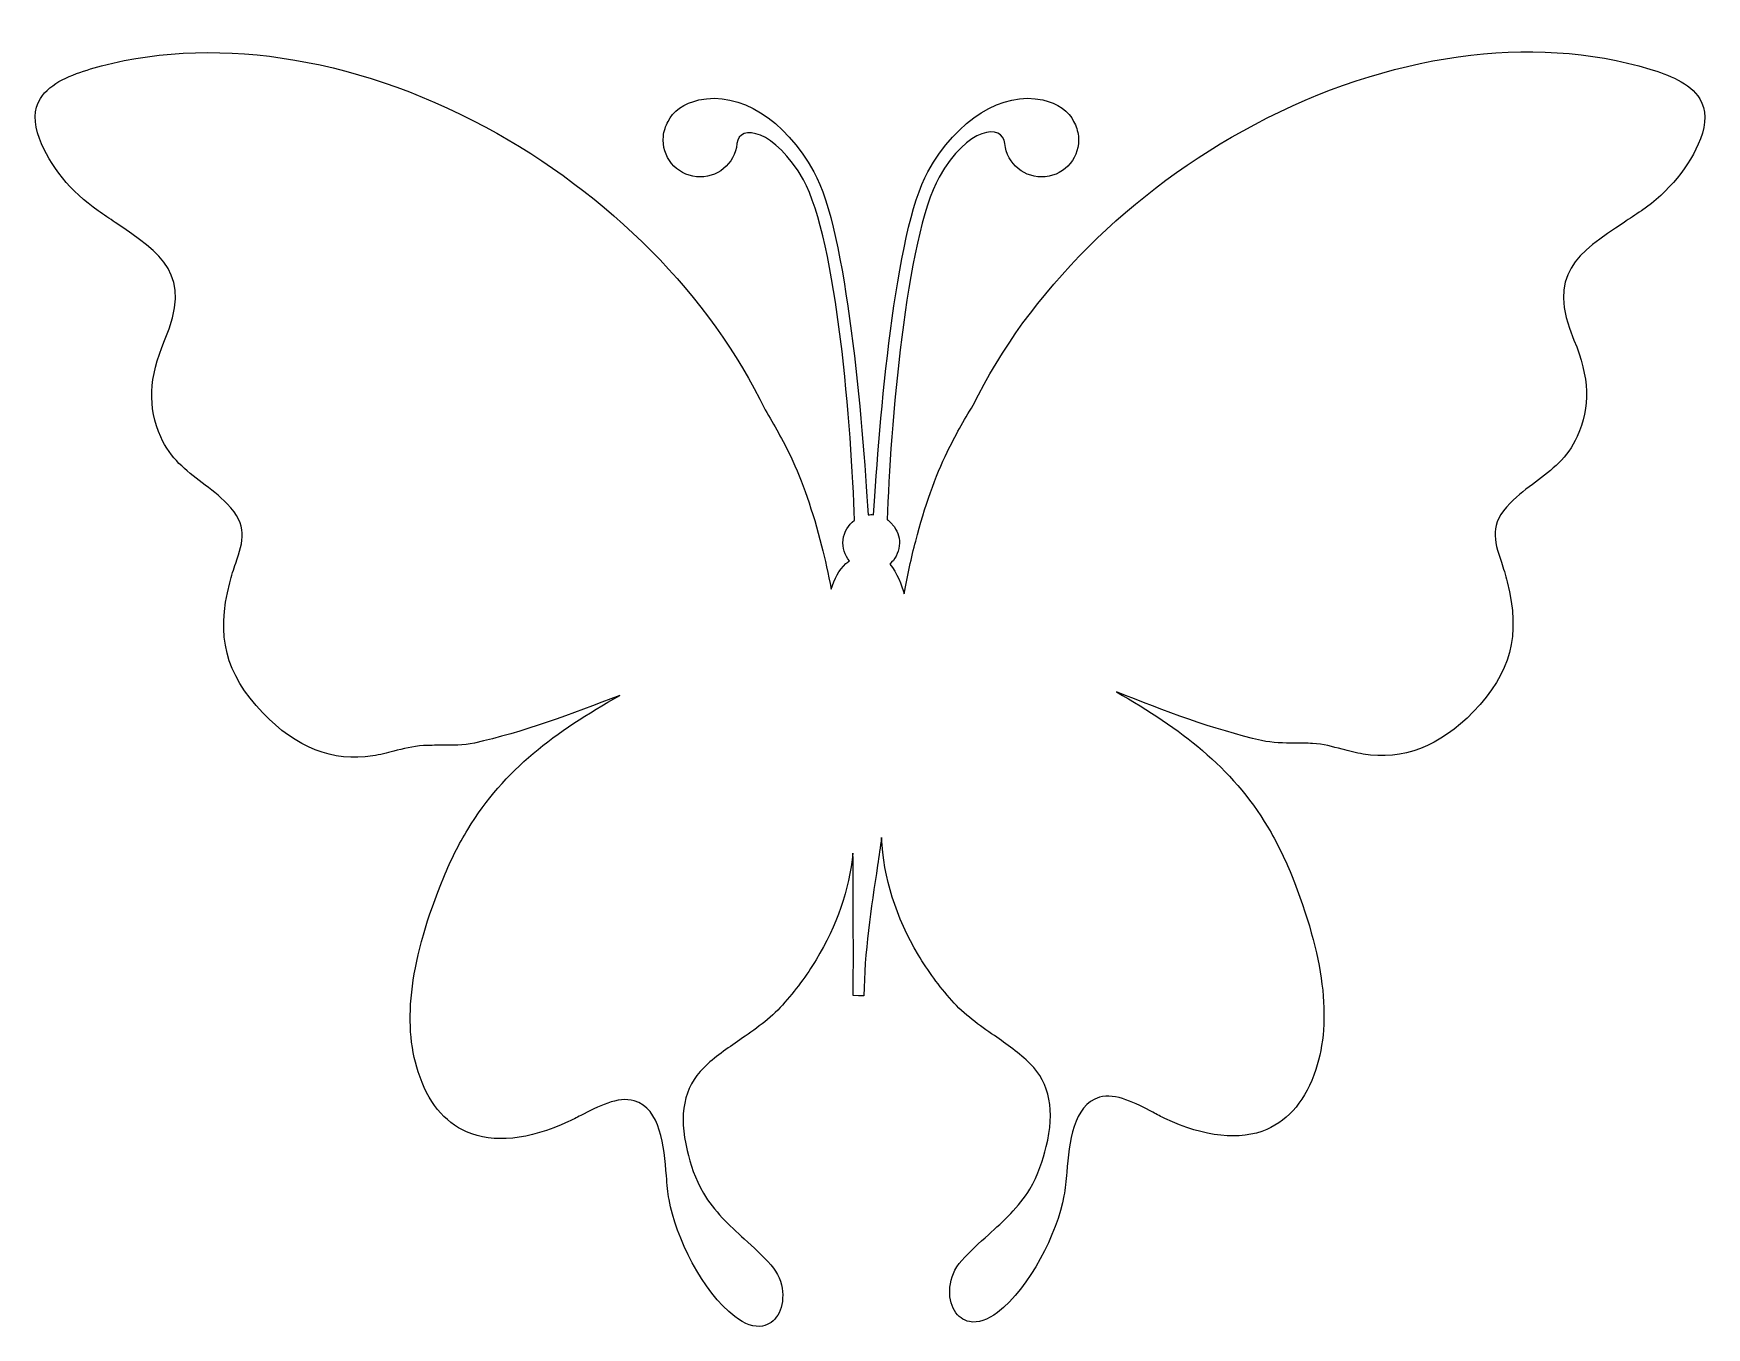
# Model space of a CAD drawing. Header units: centimetres. Extents: x -13.7 to 13.7, y -10.5 to 10.8.
import ezdxf

# ---------------------------------------------------------------- set-up
doc = ezdxf.new("R2010")
doc.units = ezdxf.units.CM
doc.header["$MEASUREMENT"] = 0
doc.layers.add('Layer 1', color=7, linetype='Continuous')

msp = doc.modelspace()

# ---------------------------------------------------------------- linework, layer by layer
at = {"layer": 'Layer 1'}
msp.add_open_spline([(7.31844, -6.27163), (7.58702, -5.45727), (7.45618, -4.41153), (6.91815, -3.0711), (6.91815, -3.0711), (6.80568, -2.79159), (6.67547, -2.52775), (6.53038, -2.28688), (6.53038, -2.28688), (5.92776, -1.28321), (5.10795, -0.68075), (4.04777, -0.06655), (4.04777, -0.06655), (4.83276, -0.37775), (5.63821, -0.68597), (6.4296, -0.86512), (6.4296, -0.86512), (6.60838, -0.90608), (6.79457, -0.90597), (6.97522, -0.90682), (6.97522, -0.90682), (7.07148, -0.90753), (7.17051, -0.90761), (7.26613, -0.91328), (7.26613, -0.91328), (7.44118, -0.92569), (7.59233, -0.96546), (7.75323, -1.0085), (7.75323, -1.0085), (7.86261, -1.03808), (7.97508, -1.06721), (8.09565, -1.0874), (8.09565, -1.0874), (8.74893, -1.19726), (9.35724, -0.96315), (9.905, -0.39276), (9.905, -0.39276), (10.52635, 0.25372), (10.68274, 0.85152), (10.46282, 1.73986), (10.46282, 1.73986), (10.43361, 1.85871), (10.39879, 1.96364), (10.36593, 2.06379), (10.36593, 2.06379), (10.24449, 2.43513), (10.16347, 2.68011), (10.51177, 3.03476), (10.51177, 3.03476), (10.64271, 3.16996), (10.7871, 3.27736), (10.92685, 3.38121), (10.92685, 3.38121), (11.19456, 3.58288), (11.44943, 3.77266), (11.61119, 4.12929), (11.61119, 4.12929), (11.82952, 4.61342), (11.81325, 5.1019), (11.55724, 5.71269), (11.55724, 5.71269), (11.1029, 6.79814), (11.611, 7.13596), (12.38062, 7.64658), (12.38062, 7.64658), (12.47232, 7.70796), (12.56752, 7.77117), (12.66433, 7.83772), (12.66433, 7.83772), (13.11537, 8.14808), (13.46001, 8.56741), (13.63249, 9.01681), (13.63249, 9.01681), (13.73433, 9.27965), (13.73131, 9.49425), (13.6222, 9.67533), (13.6222, 9.67533), (13.46493, 9.93817), (13.10208, 10.07512), (12.8039, 10.16534), (12.8039, 10.16534), (10.87195, 10.75036), (8.50737, 10.41897), (6.31575, 9.2561), (6.31575, 9.2561), (4.27227, 8.17081), (2.60317, 6.50028), (1.692, 4.64137), (1.692, 4.64137), (1.54029, 4.39248), (1.39601, 4.1376), (1.26681, 3.87342), (1.26681, 3.87342), (1.07618, 3.48218), (0.89687, 2.97704), (0.74976, 2.41231), (0.74976, 2.41231), (0.67922, 2.14042), (0.6154, 1.84859), (0.55963, 1.54464), (0.55963, 1.54464), (0.51886, 1.68955), (0.4453, 1.88987), (0.32457, 2.03335), (0.32457, 2.03335), (0.40897, 2.10828), (0.46784, 2.21258), (0.48094, 2.33299), (0.48094, 2.33299), (0.49263, 2.44785), (0.46001, 2.55527), (0.39921, 2.6435), (0.39921, 2.6435), (0.39921, 2.6435), (0.33071, 2.72325), (0.33071, 2.72325), (0.33071, 2.72325), (0.316, 2.73682), (0.30031, 2.74939), (0.28393, 2.76109), (0.28393, 2.76109), (0.32727, 4.23691), (0.58817, 7.4068), (1.13602, 8.3914), (1.13602, 8.3914), (1.59753, 9.22052), (2.18025, 9.27349), (2.21343, 8.93983), (2.21343, 8.93983), (2.24671, 8.60643), (2.54424, 8.36299), (2.87772, 8.39622), (2.87772, 8.39622), (3.21131, 8.42945), (3.45464, 8.72687), (3.42139, 9.06035), (3.42139, 9.06035), (3.41258, 9.14906), (3.38464, 9.23087), (3.34281, 9.30329), (3.34281, 9.30329), (3.27587, 9.4645), (3.07481, 9.60624), (2.83666, 9.65852), (2.83666, 9.65852), (2.17147, 9.80428), (1.43056, 9.34094), (0.94986, 8.47734), (0.94986, 8.47734), (0.4081, 7.50396), (0.15354, 4.36661), (0.05946, 2.84431), (0.05946, 2.84431), (0.02864, 2.84682), (-0.00155, 2.84603), (-0.03097, 2.84235), (-0.03097, 2.84235), (-0.12479, 4.36397), (-0.37943, 7.50351), (-0.9214, 8.47731), (-0.9214, 8.47731), (-1.40202, 9.34096), (-2.14293, 9.80427), (-2.80804, 9.65849), (-2.80804, 9.65849), (-3.04619, 9.60631), (-3.24738, 9.4645), (-3.31435, 9.30326), (-3.31435, 9.30326), (-3.35618, 9.23084), (-3.38396, 9.14895), (-3.39293, 9.06032), (-3.39293, 9.06032), (-3.42616, 8.72692), (-3.18285, 8.42942), (-2.84916, 8.39619), (-2.84916, 8.39619), (-2.51565, 8.36296), (-2.21829, 8.60643), (-2.18511, 8.9398), (-2.18511, 8.9398), (-2.15175, 9.27347), (-1.55559, 9.17327), (-1.09423, 8.34422), (-1.09423, 8.34422), (-0.54522, 7.35783), (-0.29744, 4.22201), (-0.2559, 2.75289), (-0.2559, 2.75289), (-0.35636, 2.67796), (-0.42814, 2.56514), (-0.44164, 2.43068), (-0.44164, 2.43068), (-0.45585, 2.30122), (-0.41378, 2.17885), (-0.33692, 2.08524), (-0.33692, 2.08524), (-0.35653, 2.07061), (-0.37682, 2.05934), (-0.39669, 2.04169), (-0.39669, 2.04169), (-0.51017, 1.93903), (-0.58682, 1.79227), (-0.63736, 1.62071), (-0.63736, 1.62071), (-0.68493, 1.86905), (-0.73756, 2.10842), (-0.79489, 2.33408), (-0.79489, 2.33408), (-0.93901, 2.90029), (-1.11451, 3.40739), (-1.30276, 3.79863), (-1.30276, 3.79863), (-1.43087, 4.06512), (-1.57293, 4.32012), (-1.723, 4.56941), (-1.723, 4.56941), (-2.62174, 6.4344), (-4.27993, 8.11562), (-6.3164, 9.21483), (-6.3164, 9.21483), (-8.50012, 10.3922), (-10.86235, 10.73838), (-12.79886, 10.16704), (-12.79886, 10.16704), (-13.09795, 10.07793), (-13.46106, 9.94241), (-13.62034, 9.68142), (-13.62034, 9.68142), (-13.73001, 9.50148), (-13.73504, 9.28611), (-13.63584, 9.02348), (-13.63584, 9.02348), (-13.46529, 8.57261), (-13.1238, 8.15107), (-12.67414, 7.83733), (-12.67414, 7.83733), (-12.57759, 7.76994), (-12.48327, 7.70649), (-12.39178, 7.64469), (-12.39178, 7.64469), (-11.62565, 7.12931), (-11.11932, 6.78715), (-11.58173, 5.70474), (-11.58173, 5.70474), (-11.84166, 5.09617), (-11.86079, 4.6078), (-11.64499, 4.12232), (-11.64499, 4.12232), (-11.48576, 3.7641), (-11.23335, 3.57297), (-10.96541, 3.3708), (-10.96541, 3.3708), (-10.82653, 3.26491), (-10.68358, 3.15654), (-10.55287, 3.02152), (-10.55287, 3.02152), (-10.20685, 2.6633), (-10.28924, 2.41962), (-10.41362, 2.04955), (-10.41362, 2.04955), (-10.44765, 1.94795), (-10.48326, 1.84415), (-10.51276, 1.72565), (-10.51276, 1.72565), (-10.73893, 0.83882), (-10.58605, 0.24078), (-9.96856, -0.41033), (-9.96856, -0.41033), (-9.42436, -0.98482), (-8.81797, -1.22202), (-8.16429, -1.11724), (-8.16429, -1.11724), (-8.04277, -1.09779), (-7.92974, -1.06917), (-7.82086, -1.04009), (-7.82086, -1.04009), (-7.65981, -0.99895), (-7.50812, -0.95947), (-7.33286, -0.94862), (-7.33286, -0.94862), (-7.2374, -0.94373), (-7.13858, -0.94338), (-7.04282, -0.9438), (-7.04282, -0.9438), (-6.86182, -0.94409), (-6.67484, -0.94584), (-6.49632, -0.90628), (-6.49632, -0.90628), (-5.70408, -0.73158), (-4.89599, -0.42842), (-4.10975, -0.12301), (-4.10975, -0.12301), (-5.1738, -0.72856), (-5.99729, -1.32723), (-6.6057, -2.32625), (-6.6057, -2.32625), (-6.75283, -2.56692), (-6.88505, -2.82954), (-6.99887, -3.10796), (-6.99887, -3.10796), (-7.54587, -4.44458), (-7.68396, -5.49019), (-7.41969, -6.30563), (-7.41969, -6.30563), (-7.26012, -6.79971), (-6.9917, -7.1329), (-6.62292, -7.29409), (-6.62292, -7.29409), (-6.18353, -7.48644), (-5.60467, -7.42752), (-4.94866, -7.12457), (-4.94866, -7.12457), (-4.88669, -7.09613), (-4.81941, -7.06141), (-4.74739, -7.02363), (-4.74739, -7.02363), (-4.47521, -6.88168), (-4.1353, -6.70475), (-3.8736, -6.78315), (-3.8736, -6.78315), (-3.43564, -6.91311), (-3.38489, -7.52499), (-3.34293, -8.01722), (-3.34293, -8.01722), (-3.33158, -8.15856), (-3.32012, -8.29464), (-3.30028, -8.4033), (-3.30028, -8.4033), (-3.1873, -9.02544), (-2.75257, -9.91582), (-2.22081, -10.32912), (-2.22081, -10.32912), (-2.05783, -10.45466), (-1.90013, -10.50835), (-1.76411, -10.48321), (-1.76411, -10.48321), (-1.66076, -10.4636), (-1.57472, -10.40174), (-1.51514, -10.30443), (-1.51514, -10.30443), (-1.39277, -10.10403), (-1.39118, -9.74616), (-1.62775, -9.48068), (-1.62775, -9.48068), (-1.76327, -9.32643), (-1.91564, -9.18712), (-2.0637, -9.05298), (-2.0637, -9.05298), (-2.30902, -8.82853), (-2.56331, -8.59565), (-2.73609, -8.30066), (-2.73609, -8.30066), (-2.87706, -8.06214), (-2.94712, -7.82264), (-3.00216, -7.60036), (-3.00216, -7.60036), (-3.14678, -7.01404), (-3.05669, -6.55856), (-2.73057, -6.24038), (-2.73057, -6.24038), (-2.55277, -6.06692), (-2.34378, -5.92177), (-2.13981, -5.78305), (-2.13981, -5.78305), (-1.89465, -5.61385), (-1.6412, -5.44012), (-1.43649, -5.20965), (-1.43649, -5.20965), (-1.22662, -4.97388), (-1.04046, -4.72303), (-0.8834, -4.46514), (-0.8834, -4.46514), (-0.54524, -3.90904), (-0.3405, -3.31275), (-0.27957, -2.71474), (-0.27957, -2.71474), (-0.27923, -2.97361), (-0.27859, -3.23271), (-0.27714, -3.49232), (-0.27714, -3.49232), (-0.27404, -4.00434), (-0.27053, -4.53433), (-0.27748, -5.05476), (-0.27748, -5.05476), (-0.27756, -5.05577), (-0.27782, -5.05592), (-0.27756, -5.05627), (-0.27756, -5.05627), (-0.27756, -5.05627), (-0.18906, -5.05706), (-0.18906, -5.05706), (-0.18906, -5.05706), (-0.18906, -5.05706), (-0.10127, -5.05735), (-0.10127, -5.05735), (-0.10127, -5.05735), (-0.0918, -4.35028), (0.0175, -3.62008), (0.12373, -2.91433), (0.12373, -2.91433), (0.14506, -2.76452), (0.16818, -2.61286), (0.18969, -2.46073), (0.18969, -2.46073), (0.22141, -3.11552), (0.42612, -3.77484), (0.79352, -4.38835), (0.79352, -4.38835), (0.94907, -4.64746), (1.13332, -4.89857), (1.34166, -5.13522), (1.34166, -5.13522), (1.54486, -5.36686), (1.79706, -5.54284), (2.04183, -5.71328), (2.04183, -5.71328), (2.24424, -5.85526), (2.45275, -5.99996), (2.62915, -6.17416), (2.62915, -6.17416), (2.953, -6.49534), (3.04063, -6.95061), (2.8922, -7.53658), (2.8922, -7.53658), (2.835, -7.75923), (2.76372, -7.99844), (2.62227, -8.23553), (2.62227, -8.23553), (2.4463, -8.52956), (2.19063, -8.75925), (1.94372, -8.98327), (1.94372, -8.98327), (1.79561, -9.11641), (1.64149, -9.25423), (1.5047, -9.40668), (1.5047, -9.40668), (1.26642, -9.67317), (1.26668, -10.02996), (1.38691, -10.23062), (1.38691, -10.23062), (1.44599, -10.32905), (1.53153, -10.39141), (1.63469, -10.41101), (1.63469, -10.41101), (1.77092, -10.43779), (1.92952, -10.38503), (2.09223, -10.26001), (2.09223, -10.26001), (2.62724, -9.85096), (3.06793, -8.96342), (3.18477, -8.34186), (3.18477, -8.34186), (3.2058, -8.23267), (3.21758, -8.09797), (3.23065, -7.95549), (3.23065, -7.95549), (3.27454, -7.46464), (3.33035, -6.85324), (3.7695, -6.7255), (3.7695, -6.7255), (4.03056, -6.64832), (4.36981, -6.82879), (4.64141, -6.97167), (4.64141, -6.97167), (4.71293, -7.00937), (4.77973, -7.04446), (4.84233, -7.07459), (4.84233, -7.07459), (5.49532, -7.381), (6.07367, -7.443), (6.5145, -7.25403), (6.5145, -7.25403), (6.885, -7.0948), (7.15458, -6.76455), (7.31844, -6.27163)], degree=3, knots=[0, 0, 0, 0, 0.00833333, 0.00833333, 0.00833333, 0.00833333, 0.01666667, 0.01666667, 0.01666667, 0.01666667, 0.025, 0.025, 0.025, 0.025, 0.03333333, 0.03333333, 0.03333333, 0.03333333, 0.04166667, 0.04166667, 0.04166667, 0.04166667, 0.05, 0.05, 0.05, 0.05, 0.05833333, 0.05833333, 0.05833333, 0.05833333, 0.06666667, 0.06666667, 0.06666667, 0.06666667, 0.075, 0.075, 0.075, 0.075, 0.08333333, 0.08333333, 0.08333333, 0.08333333, 0.09166667, 0.09166667, 0.09166667, 0.09166667, 0.1, 0.1, 0.1, 0.1, 0.10833333, 0.10833333, 0.10833333, 0.10833333, 0.11666667, 0.11666667, 0.11666667, 0.11666667, 0.125, 0.125, 0.125, 0.125, 0.13333333, 0.13333333, 0.13333333, 0.13333333, 0.14166667, 0.14166667, 0.14166667, 0.14166667, 0.15, 0.15, 0.15, 0.15, 0.15833333, 0.15833333, 0.15833333, 0.15833333, 0.16666667, 0.16666667, 0.16666667, 0.16666667, 0.175, 0.175, 0.175, 0.175, 0.18333333, 0.18333333, 0.18333333, 0.18333333, 0.19166667, 0.19166667, 0.19166667, 0.19166667, 0.2, 0.2, 0.2, 0.2, 0.20833333, 0.20833333, 0.20833333, 0.20833333, 0.21666667, 0.21666667, 0.21666667, 0.21666667, 0.225, 0.225, 0.225, 0.225, 0.23333333, 0.23333333, 0.23333333, 0.23333333, 0.24166667, 0.24166667, 0.24166667, 0.24166667, 0.25, 0.25, 0.25, 0.25, 0.25833333, 0.25833333, 0.25833333, 0.25833333, 0.26666667, 0.26666667, 0.26666667, 0.26666667, 0.275, 0.275, 0.275, 0.275, 0.28333333, 0.28333333, 0.28333333, 0.28333333, 0.29166667, 0.29166667, 0.29166667, 0.29166667, 0.3, 0.3, 0.3, 0.3, 0.30833333, 0.30833333, 0.30833333, 0.30833333, 0.31666667, 0.31666667, 0.31666667, 0.31666667, 0.325, 0.325, 0.325, 0.325, 0.33333333, 0.33333333, 0.33333333, 0.33333333, 0.34166667, 0.34166667, 0.34166667, 0.34166667, 0.35, 0.35, 0.35, 0.35, 0.35833333, 0.35833333, 0.35833333, 0.35833333, 0.36666667, 0.36666667, 0.36666667, 0.36666667, 0.375, 0.375, 0.375, 0.375, 0.38333333, 0.38333333, 0.38333333, 0.38333333, 0.39166667, 0.39166667, 0.39166667, 0.39166667, 0.4, 0.4, 0.4, 0.4, 0.40833333, 0.40833333, 0.40833333, 0.40833333, 0.41666667, 0.41666667, 0.41666667, 0.41666667, 0.425, 0.425, 0.425, 0.425, 0.43333333, 0.43333333, 0.43333333, 0.43333333, 0.44166667, 0.44166667, 0.44166667, 0.44166667, 0.45, 0.45, 0.45, 0.45, 0.45833333, 0.45833333, 0.45833333, 0.45833333, 0.46666667, 0.46666667, 0.46666667, 0.46666667, 0.475, 0.475, 0.475, 0.475, 0.48333333, 0.48333333, 0.48333333, 0.48333333, 0.49166667, 0.49166667, 0.49166667, 0.49166667, 0.5, 0.5, 0.5, 0.5, 0.50833333, 0.50833333, 0.50833333, 0.50833333, 0.51666667, 0.51666667, 0.51666667, 0.51666667, 0.525, 0.525, 0.525, 0.525, 0.53333333, 0.53333333, 0.53333333, 0.53333333, 0.54166667, 0.54166667, 0.54166667, 0.54166667, 0.55, 0.55, 0.55, 0.55, 0.55833333, 0.55833333, 0.55833333, 0.55833333, 0.56666667, 0.56666667, 0.56666667, 0.56666667, 0.575, 0.575, 0.575, 0.575, 0.58333333, 0.58333333, 0.58333333, 0.58333333, 0.59166667, 0.59166667, 0.59166667, 0.59166667, 0.6, 0.6, 0.6, 0.6, 0.60833333, 0.60833333, 0.60833333, 0.60833333, 0.61666667, 0.61666667, 0.61666667, 0.61666667, 0.625, 0.625, 0.625, 0.625, 0.63333333, 0.63333333, 0.63333333, 0.63333333, 0.64166667, 0.64166667, 0.64166667, 0.64166667, 0.65, 0.65, 0.65, 0.65, 0.65833333, 0.65833333, 0.65833333, 0.65833333, 0.66666667, 0.66666667, 0.66666667, 0.66666667, 0.675, 0.675, 0.675, 0.675, 0.68333333, 0.68333333, 0.68333333, 0.68333333, 0.69166667, 0.69166667, 0.69166667, 0.69166667, 0.7, 0.7, 0.7, 0.7, 0.70833333, 0.70833333, 0.70833333, 0.70833333, 0.71666667, 0.71666667, 0.71666667, 0.71666667, 0.725, 0.725, 0.725, 0.725, 0.73333333, 0.73333333, 0.73333333, 0.73333333, 0.74166667, 0.74166667, 0.74166667, 0.74166667, 0.75, 0.75, 0.75, 0.75, 0.75833333, 0.75833333, 0.75833333, 0.75833333, 0.76666667, 0.76666667, 0.76666667, 0.76666667, 0.775, 0.775, 0.775, 0.775, 0.78333333, 0.78333333, 0.78333333, 0.78333333, 0.79166667, 0.79166667, 0.79166667, 0.79166667, 0.8, 0.8, 0.8, 0.8, 0.80833333, 0.80833333, 0.80833333, 0.80833333, 0.81666667, 0.81666667, 0.81666667, 0.81666667, 0.825, 0.825, 0.825, 0.825, 0.83333333, 0.83333333, 0.83333333, 0.83333333, 0.84166667, 0.84166667, 0.84166667, 0.84166667, 0.85, 0.85, 0.85, 0.85, 0.85833333, 0.85833333, 0.85833333, 0.85833333, 0.86666667, 0.86666667, 0.86666667, 0.86666667, 0.875, 0.875, 0.875, 0.875, 0.88333333, 0.88333333, 0.88333333, 0.88333333, 0.89166667, 0.89166667, 0.89166667, 0.89166667, 0.9, 0.9, 0.9, 0.9, 0.90833333, 0.90833333, 0.90833333, 0.90833333, 0.91666667, 0.91666667, 0.91666667, 0.91666667, 0.925, 0.925, 0.925, 0.925, 0.93333333, 0.93333333, 0.93333333, 0.93333333, 0.94166667, 0.94166667, 0.94166667, 0.94166667, 0.95, 0.95, 0.95, 0.95, 0.95833333, 0.95833333, 0.95833333, 0.95833333, 0.96666667, 0.96666667, 0.96666667, 0.96666667, 0.975, 0.975, 0.975, 0.975, 0.98333333, 0.98333333, 0.98333333, 0.98333333, 1, 1, 1, 1], dxfattribs=at)

doc.saveas('drawing.dxf')
